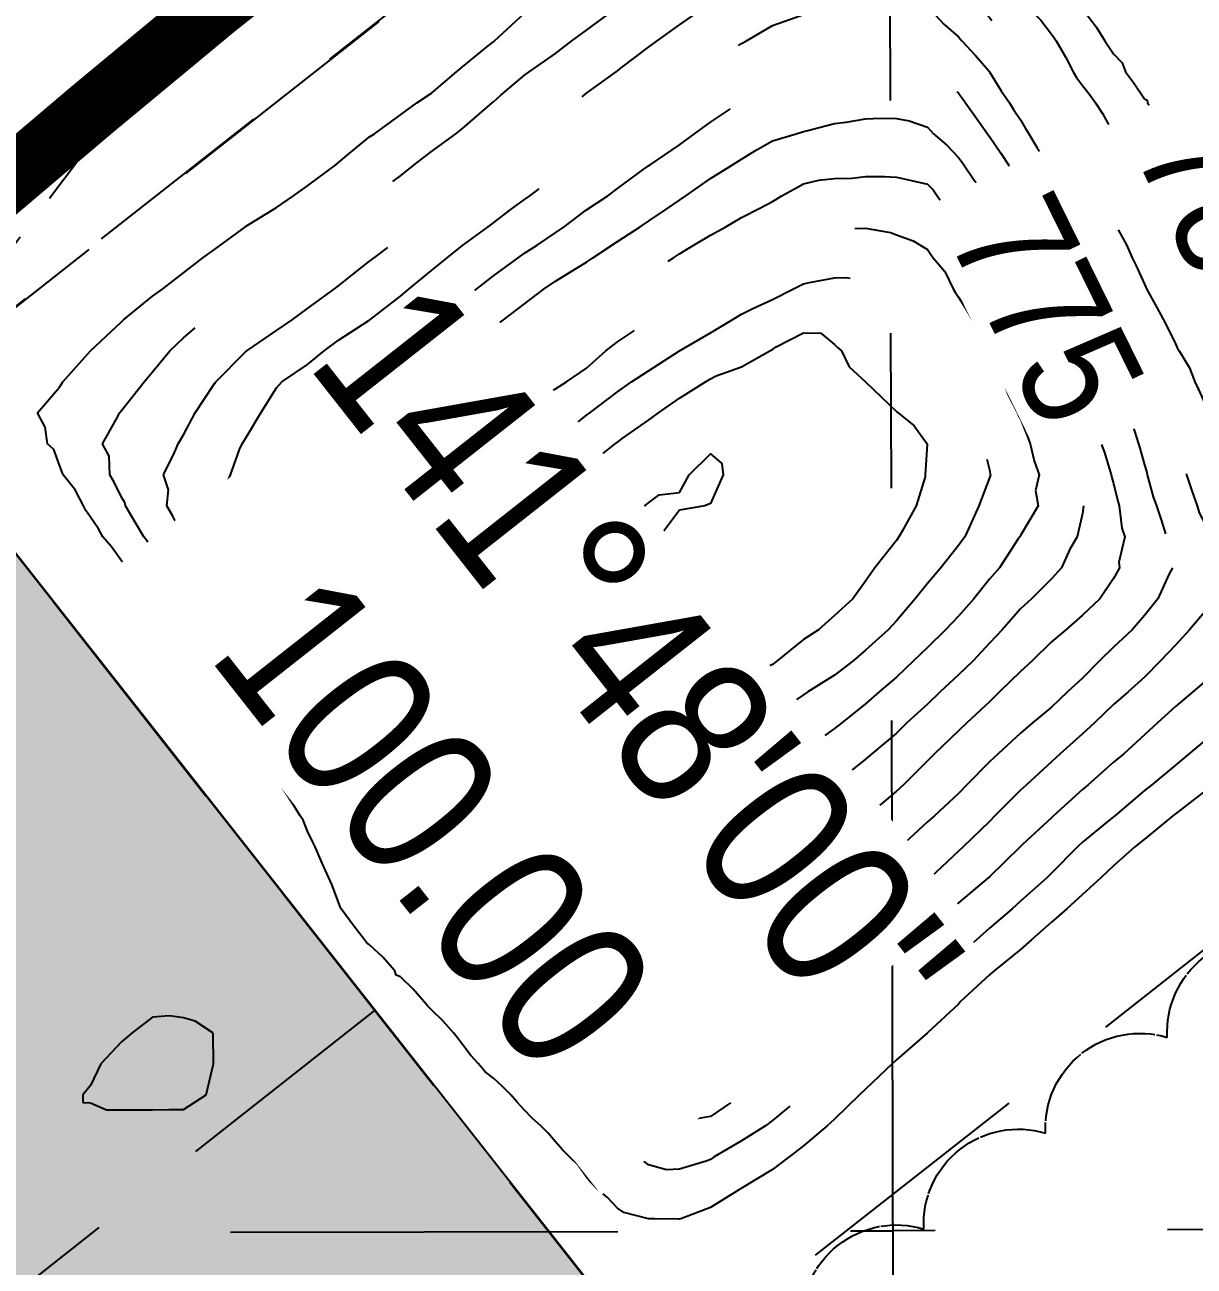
# Model space of a CAD drawing. Extents: x 508119 to 516015, y 6054829 to 6062261.
# Drawn here: x 510475.4 to 510550.8, y 6057551.2 to 6057631.2 of the extents above; entities that cross this region are included whole.
import ezdxf

# ---------------------------------------------------------------- set-up
doc = ezdxf.new("R2010")
doc.units = 0
doc.header["$LTSCALE"] = 5
for name, pattern in [('0', [1, 1, 0]), ('DASHED2', [9.525, 6.35, -3.175]), ('foc-ACCESSROAD', [3.75, 2.5, -1.25]), ('foc-LSD', [8, 5, -3]), ('foc-QUARTERLINE', [33, 25, -3, 2, -3]), ('foc-TIELINE', [1.875, 1.25, -0.625]), ('HIDDEN2', [4.7625, 3.175, -1.5875])]:
    doc.linetypes.add(name, pattern=pattern)
for name, color, linetype in [('AS-ROADS', 254, 'Continuous'), ('Contour_Line_Major', 7, 'Continuous'), ('F-AR', 190, 'foc-ACCESSROAD'), ('FEATURE_LABEL', 7, 'Continuous'), ('L-BD', 7, 'Continuous'), ('L-QSEC', 8, 'foc-QUARTERLINE'), ('L-SECQ', 8, 'foc-QUARTERLINE'), ('L-SECTION-LSD', 7, 'foc-LSD'), ('L-TIE', 7, 'foc-TIELINE'), ('P-PROPOSED', 10, 'Continuous'), ('P-PROPOSED-H', 21, 'Continuous'), ('T-BUSH', 110, '0'), ('T-EXISTING TFA', 220, 'HIDDEN2')]:
    doc.layers.add(name, color=color, linetype=linetype)
doc.styles.add('80L', font='ARIALN.TTF', dxfattribs={"height": 10})
doc.styles.get("Standard").update_dxf_attribs({"font": 'ARIALN.TTF'})

msp = doc.modelspace()

# ---------------------------------------------------------------- hatches: boundary and pattern name
at = {"layer": 'P-PROPOSED-H'}
h = msp.add_hatch(color=256, dxfattribs=at)
h.dxf.hatch_style = 1
h.paths.add_polyline_path([(510371.775, 6057404.776), (510309.966, 6057483.32), (510467.055, 6057606.939), (510528.864, 6057528.394)])

# ---------------------------------------------------------------- linework, layer by layer
at = {"layer": 'AS-ROADS', "const_width": 3.998, "flags": 128}
msp.add_lwpolyline([(510396.904, 6057561.295), (510412.102, 6057573.091), (510420.077, 6057579.8), (510428.297, 6057585.779), (510436.181, 6057591.982), (510445.461, 6057598.824), (510454.484, 6057605.622), (510463.239, 6057612.428), (510471.705, 6057618.99), (510479.705, 6057625.775), (510487.607, 6057632.328), (510496.5, 6057639.387), (510504.864, 6057646.143), (510513.621, 6057652.694), (510520.918, 6057660.024), (510529.482, 6057665.798), (510538.124, 6057672.098), (510546.41, 6057678.145), (510554.942, 6057684.33), (510563.584, 6057690.54)], dxfattribs=at)
at = {"layer": 'Contour_Line_Major', "flags": 128}
for points in [[(510551.598, 6057581.887), (510550.157, 6057580.775), (510549.598, 6057580.342), (510549.442, 6057580.216), (510547.598, 6057578.704), (510546.991, 6057578.216), (510545.598, 6057576.987), (510544.787, 6057576.216), (510543.598, 6057575.138), (510542.586, 6057574.216), (510541.598, 6057573.348), (510540.322, 6057572.216), (510539.598, 6057571.59), (510537.914, 6057570.216), (510537.598, 6057569.952), (510535.722, 6057568.216), (510535.598, 6057568.072), (510533.602, 6057566.216), (510533.598, 6057566.212), (510533.572, 6057566.19), (510531.598, 6057564.464), (510531.329, 6057564.216), (510529.598, 6057562.589), (510529.208, 6057562.216), (510527.598, 6057560.635), (510527.138, 6057560.216), (510525.598, 6057558.924), (510524.684, 6057558.216), (510523.598, 6057557.391), (510521.641, 6057556.216), (510521.598, 6057556.191), (510521.537, 6057556.155), (510519.598, 6057554.941), (510517.689, 6057554.216), (510517.598, 6057554.183), (510517.565, 6057554.183), (510515.997, 6057554.216), (510515.607, 6057554.225), (510515.598, 6057554.225), (510514.015, 6057554.633), (510513.598, 6057554.903), (510512.963, 6057555.581), (510512.236, 6057556.216), (510511.912, 6057556.53), (510511.598, 6057556.894), (510511.068, 6057557.686), (510510.514, 6057558.216), (510510.059, 6057558.676), (510509.598, 6057559.175), (510509.128, 6057559.745), (510508.646, 6057560.216), (510508.09, 6057560.707), (510507.598, 6057561.232), (510507.131, 6057561.749), (510506.715, 6057562.216), (510506.151, 6057562.768), (510505.598, 6057563.293), (510505.074, 6057563.692), (510504.626, 6057564.216), (510504.138, 6057564.756), (510503.598, 6057565.46), (510503.276, 6057565.894), (510503.025, 6057566.216), (510502.345, 6057566.963), (510501.598, 6057567.694), (510501.338, 6057567.956), (510501.137, 6057568.216), (510500.419, 6057569.037), (510499.598, 6057569.826), (510499.314, 6057569.932), (510499.228, 6057570.216), (510498.469, 6057571.087), (510497.598, 6057571.892), (510497.414, 6057572.032), (510497.284, 6057572.216), (510496.537, 6057573.155), (510495.77, 6057574.216), (510495.718, 6057574.335), (510495.598, 6057574.651), (510495.172, 6057575.79), (510494.985, 6057576.216), (510494.549, 6057577.167), (510494.095, 6057578.216), (510493.931, 6057578.549), (510493.598, 6057579.232), (510493.312, 6057579.929), (510493.121, 6057580.216), (510492.549, 6057581.167), (510491.857, 6057582.216), (510491.755, 6057582.373), (510491.598, 6057582.641), (510491.005, 6057583.622), (510490.622, 6057584.216), (510490.186, 6057584.804), (510489.598, 6057586.082), (510489.552, 6057586.169), (510489.522, 6057586.216), (510488.656, 6057587.274), (510488.029, 6057588.216), (510487.854, 6057588.472), (510487.598, 6057588.794), (510486.989, 6057589.607), (510486.471, 6057590.216), (510486.082, 6057590.7), (510485.598, 6057591.271), (510485.167, 6057591.785), (510484.818, 6057592.216), (510484.274, 6057592.891), (510483.598, 6057593.864), (510483.413, 6057594.031), (510483.364, 6057594.216), (510482.646, 6057595.263), (510481.903, 6057596.216), (510481.798, 6057596.415), (510481.598, 6057596.666), (510480.954, 6057597.572), (510480.401, 6057598.216), (510480.109, 6057598.726), (510479.598, 6057599.487), (510479.292, 6057599.91), (510479.143, 6057600.216), (510478.616, 6057601.234), (510477.84, 6057602.216), (510477.775, 6057602.393), (510477.598, 6057602.824), (510477.227, 6057603.844), (510476.815, 6057604.216), (510476.678, 6057605.296), (510476.187, 6057606.216), (510477.598, 6057607.874), (510477.821, 6057608.216), (510479.598, 6057610.216), (510481.598, 6057612.072), (510481.734, 6057612.216), (510483.598, 6057613.735), (510484.261, 6057614.216), (510485.598, 6057615.243), (510486.854, 6057616.216), (510487.598, 6057616.739), (510489.593, 6057618.216), (510489.598, 6057618.22), (510489.608, 6057618.226), (510491.598, 6057619.466), (510492.693, 6057620.216), (510493.598, 6057620.845), (510495.433, 6057622.216), (510495.598, 6057622.365), (510496.403, 6057623.021), (510497.598, 6057624.016), (510497.914, 6057624.216), (510499.598, 6057625.436), (510500.655, 6057626.216), (510501.598, 6057626.839), (510503.211, 6057628.216), (510503.598, 6057628.541), (510505.262, 6057629.879), (510505.598, 6057630.153), (510505.676, 6057630.216), (510507.598, 6057632)], [(510543.657, 6057632.216), (510544.492, 6057631.11), (510545.056, 6057630.216), (510545.266, 6057629.884), (510545.598, 6057629.373), (510546.168, 6057628.786), (510546.373, 6057628.216), (510546.902, 6057627.52), (510547.598, 6057626.475), (510547.767, 6057626.385), (510547.792, 6057626.216), (510548.545, 6057625.163), (510549.07, 6057624.216), (510549.244, 6057623.862), (510549.598, 6057623.176), (510550.015, 6057622.633), (510550.089, 6057622.216), (510550.595, 6057621.213), (510551.124, 6057620.216)], [(510546.34, 6057598.216), (510545.96, 6057596.577), (510545.991, 6057596.216), (510545.598, 6057595.517), (510544.732, 6057594.216), (510543.598, 6057593.156), (510542.527, 6057592.216), (510541.598, 6057591.445), (510540.354, 6057590.216), (510539.598, 6057589.523), (510538.251, 6057588.216), (510537.598, 6057587.575), (510536.144, 6057586.216), (510535.598, 6057585.695), (510534.062, 6057584.216), (510533.598, 6057583.758), (510532.053, 6057582.216), (510531.598, 6057581.804), (510529.707, 6057580.216), (510529.598, 6057580.109), (510528.556, 6057579.174), (510527.598, 6057578.312), (510527.498, 6057578.216), (510526.32, 6057576.938), (510525.654, 6057576.216), (510525.598, 6057576.17), (510524.701, 6057575.319), (510523.598, 6057574.287), (510523.497, 6057574.216), (510521.598, 6057572.829), (510520.685, 6057572.216), (510519.598, 6057571.415), (510518.347, 6057570.965), (510517.598, 6057570.621), (510516.311, 6057570.929), (510515.598, 6057571.018), (510514.595, 6057571.213), (510513.598, 6057571.485), (510513.24, 6057571.858), (510512.919, 6057572.216), (510512.372, 6057572.99), (510511.598, 6057573.851), (510511.463, 6057574.081), (510511.385, 6057574.216), (510510.725, 6057575.342), (510509.775, 6057576.216), (510509.691, 6057576.308), (510509.598, 6057576.418), (510508.847, 6057577.464), (510508.289, 6057578.216), (510507.992, 6057578.61), (510507.598, 6057579.033), (510507.053, 6057579.671), (510506.65, 6057580.216), (510506.201, 6057580.818), (510505.598, 6057581.459), (510505.273, 6057581.89), (510505.036, 6057582.216), (510504.445, 6057583.063), (510503.598, 6057584.216), (510502.705, 6057585.322), (510502.067, 6057586.216), (510501.863, 6057586.481), (510501.598, 6057586.864), (510501.002, 6057587.619), (510500.539, 6057588.216), (510500.141, 6057588.759), (510499.598, 6057589.479), (510499.285, 6057589.902), (510499.012, 6057590.216), (510498.489, 6057591.106), (510497.598, 6057591.955), (510497.493, 6057592.11), (510497.412, 6057592.216), (510496.843, 6057593.461), (510496.229, 6057594.216), (510495.957, 6057594.575), (510495.598, 6057595.221), (510495.271, 6057595.889), (510495.107, 6057596.216), (510494.892, 6057597.509), (510494.609, 6057598.216), (510495.598, 6057600.168), (510495.624, 6057600.216), (510495.636, 6057600.253), (510496.126, 6057602.216), (510496.908, 6057603.526), (510497.306, 6057604.216), (510497.598, 6057604.583), (510499.074, 6057606.216), (510499.598, 6057606.717), (510501.242, 6057608.216), (510501.598, 6057608.504), (510503.099, 6057609.716), (510503.598, 6057610.117), (510503.728, 6057610.216), (510505.598, 6057611.709), (510506.252, 6057612.216), (510507.598, 6057613.242), (510508.866, 6057614.216), (510509.598, 6057614.71), (510510.888, 6057615.506), (510511.598, 6057615.939), (510512.019, 6057616.216), (510513.598, 6057617.262), (510515.069, 6057618.216), (510515.598, 6057618.569), (510516.714, 6057619.332), (510517.598, 6057619.928), (510518.018, 6057620.216), (510519.598, 6057621.317), (510521.033, 6057622.216), (510521.598, 6057622.564), (510522.513, 6057623.131), (510523.598, 6057623.757), (510525.121, 6057624.216), (510525.598, 6057624.349), (510525.789, 6057624.407), (510527.598, 6057624.884), (510528.347, 6057624.964), (510529.598, 6057625.172), (510530.596, 6057625.214), (510531.598, 6057625.199), (510532.427, 6057625.045), (510533.598, 6057624.641), (510533.804, 6057624.421), (510533.998, 6057624.216), (510534.854, 6057623.471), (510535.598, 6057622.679), (510535.8, 6057622.418), (510535.954, 6057622.216), (510536.609, 6057621.227), (510537.438, 6057620.216), (510537.507, 6057620.125), (510537.598, 6057619.977), (510538.217, 6057618.835), (510538.577, 6057618.216), (510538.921, 6057617.539), (510539.471, 6057616.216), (510539.514, 6057616.132), (510539.598, 6057615.95), (510540.146, 6057614.764), (510540.42, 6057614.216), (510540.822, 6057613.44), (510541.31, 6057612.216), (510541.401, 6057612.019), (510541.598, 6057611.575), (510542.036, 6057610.654), (510542.256, 6057610.216), (510542.737, 6057609.355), (510543.223, 6057608.216), (510543.336, 6057607.954), (510543.598, 6057607.285), (510543.91, 6057606.528), (510544.057, 6057606.216), (510544.509, 6057605.127), (510544.815, 6057604.216), (510545.034, 6057603.652), (510545.458, 6057602.216), (510545.482, 6057602.099), (510545.598, 6057601.644), (510545.892, 6057600.51), (510545.966, 6057600.216), (510546.149, 6057598.766), (510546.34, 6057598.216)], [(510520.423, 6057602.216), (510519.598, 6057600.361), (510519.239, 6057600.216), (510517.598, 6057599.928), (510516.304, 6057598.216), (510515.598, 6057597.483), (510513.641, 6057596.216), (510513.598, 6057596.192), (510513.579, 6057596.197), (510513.513, 6057596.216), (510512.41, 6057597.028), (510512.265, 6057598.216), (510513.598, 6057599.044), (510515.376, 6057600.216), (510515.598, 6057600.409), (510516.297, 6057600.915), (510517.598, 6057601.079), (510518.237, 6057602.216), (510519.598, 6057603.561), (510520.326, 6057602.944), (510520.423, 6057602.216)]]:
    msp.add_lwpolyline(points, dxfattribs=at)
at = {"layer": 'F-AR'}
msp.add_lwpolyline([(509493.074, 6056840.549), (510632.871, 6057737.481), (510730.745, 6057814.742), (510805.053, 6057720.567), (510830.447, 6057720.64), (510734.054, 6057842.804), (510632.819, 6057762.877), (509480.108, 6056855.782)], dxfattribs=at)
at = {"layer": 'L-QSEC', "linetype": 'DASHED2', "flags": 128}
for points in [[(510558.298, 6057594.216), (510558.097, 6057592.715), (510558.054, 6057592.216), (510557.598, 6057590.915), (510557.277, 6057590.216), (510555.598, 6057588.3), (510555.509, 6057588.216), (510553.598, 6057586.693), (510552.984, 6057586.216), (510551.598, 6057585.153), (510549.598, 6057583.476), (510548.085, 6057582.216), (510547.598, 6057581.837), (510545.684, 6057580.216), (510545.598, 6057580.148), (510545.18, 6057579.797), (510543.598, 6057578.509), (510543.287, 6057578.216), (510541.598, 6057576.515), (510541.301, 6057576.216), (510539.598, 6057574.703), (510539.077, 6057574.216), (510537.598, 6057572.96), (510536.765, 6057572.216), (510535.598, 6057571.235), (510534.345, 6057570.216), (510533.598, 6057569.542), (510532.106, 6057568.216), (510531.598, 6057567.758), (510529.909, 6057566.216), (510527.743, 6057564.216), (510527.598, 6057564.077), (510525.734, 6057562.352), (510525.598, 6057562.227), (510525.587, 6057562.216), (510523.598, 6057560.554), (510523.15, 6057560.216), (510521.598, 6057559.238), (510519.848, 6057558.216), (510519.598, 6057558.038), (510519.318, 6057557.935), (510517.598, 6057557.413), (510516.767, 6057557.385), (510515.598, 6057557.695), (510515.31, 6057557.928), (510514.678, 6057558.216), (510513.89, 6057558.508), (510513.598, 6057558.731), (510512.894, 6057559.511), (510512.045, 6057560.216), (510511.771, 6057560.388), (510511.598, 6057560.569), (510510.773, 6057561.39), (510509.679, 6057562.216), (510509.633, 6057562.251), (510509.598, 6057562.287), (510508.691, 6057563.308), (510507.598, 6057564.146), (510507.563, 6057564.181), (510507.526, 6057564.216), (510506.663, 6057565.281), (510505.736, 6057566.216), (510505.667, 6057566.285), (510505.598, 6057566.372), (510504.812, 6057567.429), (510503.935, 6057568.216), (510503.769, 6057568.387), (510503.598, 6057568.55), (510502.823, 6057569.441), (510501.908, 6057570.216), (510501.766, 6057570.384), (510501.598, 6057570.56), (510500.901, 6057571.519), (510500.036, 6057572.216), (510499.821, 6057572.439), (510499.598, 6057572.672), (510498.937, 6057573.554), (510498.259, 6057574.216), (510497.985, 6057574.603), (510497.598, 6057575.338), (510497.33, 6057575.948), (510497.229, 6057576.216), (510496.758, 6057577.376), (510496.374, 6057578.216), (510496.122, 6057578.74), (510495.598, 6057579.765), (510495.449, 6057580.067), (510495.377, 6057580.216), (510494.749, 6057581.366), (510494.206, 6057582.216), (510493.969, 6057582.587), (510493.598, 6057583.123), (510493.166, 6057583.784), (510492.914, 6057584.216), (510492.399, 6057585.016), (510491.598, 6057586.104), (510491.551, 6057586.168), (510491.529, 6057586.216), (510490.826, 6057587.444), (510490.264, 6057588.216), (510490.023, 6057588.641), (510489.598, 6057589.221), (510489.195, 6057589.812), (510488.874, 6057590.216), (510488.332, 6057590.95), (510487.598, 6057591.796), (510487.411, 6057592.029), (510487.252, 6057592.216), (510486.562, 6057593.18), (510485.598, 6057594.216), (510484.868, 6057595.486), (510484.261, 6057596.216), (510484.002, 6057596.62), (510483.598, 6057597.311), (510483.286, 6057597.903), (510483.037, 6057598.216), (510482.499, 6057599.117), (510481.851, 6057600.216), (510481.806, 6057600.424), (510481.598, 6057600.765), (510481.13, 6057601.748), (510480.847, 6057602.216), (510480.803, 6057603.421), (510480.373, 6057604.216), (510481.365, 6057605.982), (510481.468, 6057606.216), (510481.598, 6057606.364), (510483.063, 6057608.216), (510483.598, 6057608.846), (510484.722, 6057610.216), (510485.598, 6057611.058), (510486.963, 6057612.216), (510487.598, 6057612.648), (510489.584, 6057614.216), (510489.598, 6057614.227), (510489.634, 6057614.252), (510491.598, 6057615.56), (510492.515, 6057616.216), (510493.598, 6057616.984), (510495.29, 6057618.216), (510495.598, 6057618.427), (510496.581, 6057619.199), (510497.598, 6057619.978), (510497.909, 6057620.216), (510499.598, 6057621.503), (510500.488, 6057622.216), (510501.598, 6057623.07), (510503.167, 6057624.216), (510503.598, 6057624.547), (510505.519, 6057626.216), (510505.598, 6057626.281), (510506.085, 6057626.702), (510507.598, 6057627.999), (510507.904, 6057628.216), (510509.598, 6057629.386), (510510.662, 6057630.216), (510511.598, 6057630.897), (510513.395, 6057632.216), (510513.598, 6057632.357), (510514.074, 6057632.692), (510515.598, 6057633.718), (510516.279, 6057634.216), (510517.598, 6057635.17), (510519.157, 6057636.216), (510519.598, 6057636.542), (510520.84, 6057637.458), (510521.598, 6057638.029), (510521.92, 6057638.216), (510523.598, 6057639.272), (510525.434, 6057640.051), (510525.598, 6057640.124), (510525.838, 6057640.216), (510527.598, 6057640.846), (510528.314, 6057640.932), (510529.598, 6057641.148), (510530.353, 6057640.97), (510531.598, 6057640.799), (510532.081, 6057640.698), (510532.824, 6057640.216), (510533.354, 6057639.971), (510533.598, 6057639.774), (510534.448, 6057639.065), (510535.186, 6057638.216), (510535.396, 6057638.014), (510535.598, 6057637.823), (510536.371, 6057636.989), (510536.955, 6057636.216), (510537.258, 6057635.875), (510537.598, 6057635.357), (510538.101, 6057634.719), (510538.612, 6057634.216), (510539.147, 6057633.765), (510539.598, 6057633.035), (510539.939, 6057632.556), (510540.232, 6057632.216), (510540.915, 6057631.533), (510541.598, 6057630.644), (510541.784, 6057630.402), (510541.897, 6057630.216), (510542.521, 6057629.139), (510543.007, 6057628.216), (510543.215, 6057627.833), (510543.598, 6057627.324), (510544.093, 6057626.71), (510544.434, 6057626.216), (510544.904, 6057625.522), (510545.598, 6057624.238), (510545.607, 6057624.224), (510545.612, 6057624.216), (510546.416, 6057623.034), (510546.76, 6057622.216), (510547.036, 6057621.654), (510547.514, 6057620.216), (510547.54, 6057620.158), (510547.598, 6057620.04), (510548.336, 6057618.954), (510548.659, 6057618.216), (510549.003, 6057617.621), (510549.523, 6057616.216), (510549.548, 6057616.166), (510549.598, 6057616.052), (510550.249, 6057614.867), (510550.405, 6057614.216), (510550.822, 6057613.44), (510551.486, 6057612.216), (510551.524, 6057612.141), (510551.598, 6057612.036), (510552.351, 6057610.968), (510552.672, 6057610.216), (510552.923, 6057609.541), (510553.598, 6057608.329), (510553.642, 6057608.26), (510553.665, 6057608.216), (510554.225, 6057606.842), (510554.4, 6057606.216), (510554.732, 6057605.349), (510555.197, 6057604.216), (510555.297, 6057603.915), (510555.598, 6057602.962), (510555.783, 6057602.401), (510555.84, 6057602.216), (510556.332, 6057600.95), (510556.597, 6057600.216), (510556.859, 6057599.477), (510557.304, 6057598.216), (510557.376, 6057597.994), (510557.598, 6057597.459), (510557.946, 6057596.564), (510558.067, 6057596.216), (510558.229, 6057594.847), (510558.298, 6057594.216)], [(510555.297, 6057594.216), (510555.078, 6057593.696), (510554.541, 6057592.216), (510553.598, 6057590.976), (510552.934, 6057590.216), (510551.598, 6057588.962), (510550.724, 6057588.216), (510549.598, 6057587.274), (510548.448, 6057586.216), (510547.598, 6057585.431), (510546.275, 6057584.216), (510545.598, 6057583.672), (510543.963, 6057582.216), (510543.598, 6057581.905), (510541.736, 6057580.216), (510541.598, 6057580.087), (510539.744, 6057578.362), (510539.598, 6057578.227), (510539.587, 6057578.216), (510537.598, 6057576.287), (510537.522, 6057576.216), (510535.598, 6057574.604), (510535.154, 6057574.216), (510533.598, 6057572.826), (510532.859, 6057572.216), (510531.598, 6057571.143), (510530.568, 6057570.216), (510529.598, 6057569.369), (510528.269, 6057568.216), (510527.598, 6057567.578), (510526.049, 6057566.216), (510525.598, 6057565.821), (510523.766, 6057564.216), (510523.598, 6057564.059), (510521.651, 6057562.216), (510521.598, 6057562.176), (510521.488, 6057562.106), (510519.598, 6057560.827), (510517.917, 6057560.534), (510517.598, 6057560.471), (510516.144, 6057560.761), (510515.598, 6057560.869), (510514.705, 6057561.323), (510513.598, 6057561.862), (510513.381, 6057561.999), (510513.174, 6057562.216), (510512.356, 6057562.973), (510511.598, 6057563.681), (510511.294, 6057563.912), (510510.997, 6057564.216), (510510.3, 6057564.918), (510509.598, 6057565.475), (510509.189, 6057565.807), (510508.846, 6057566.216), (510508.271, 6057566.889), (510507.598, 6057567.545), (510507.263, 6057567.881), (510506.999, 6057568.216), (510506.375, 6057568.993), (510505.598, 6057569.866), (510505.426, 6057570.044), (510505.246, 6057570.216), (510504.459, 6057571.077), (510503.598, 6057572.107), (510503.548, 6057572.166), (510503.501, 6057572.216), (510502.589, 6057573.207), (510501.598, 6057574.17), (510501.575, 6057574.193), (510501.554, 6057574.216), (510500.69, 6057575.308), (510499.994, 6057576.216), (510499.842, 6057576.46), (510499.598, 6057576.843), (510499.129, 6057577.746), (510498.891, 6057578.216), (510498.476, 6057579.093), (510497.752, 6057580.216), (510497.692, 6057580.31), (510497.598, 6057580.474), (510497.053, 6057581.671), (510496.704, 6057582.216), (510496.268, 6057582.886), (510495.598, 6057583.781), (510495.429, 6057584.047), (510495.312, 6057584.216), (510494.64, 6057585.258), (510493.908, 6057586.216), (510493.784, 6057586.401), (510493.598, 6057586.688), (510493.034, 6057587.652), (510492.614, 6057588.216), (510492.192, 6057588.81), (510491.598, 6057589.729), (510491.422, 6057590.04), (510491.293, 6057590.216), (510490.604, 6057591.222), (510489.817, 6057592.216), (510489.727, 6057592.345), (510489.598, 6057592.52), (510488.886, 6057593.504), (510488.332, 6057594.216), (510488.028, 6057594.645), (510487.598, 6057595.216), (510487.167, 6057595.785), (510486.877, 6057596.216), (510486.378, 6057596.996), (510485.598, 6057598.196), (510485.59, 6057598.208), (510485.586, 6057598.216), (510484.922, 6057599.539), (510484.518, 6057600.216), (510484.624, 6057601.241), (510484.311, 6057602.216), (510485.024, 6057603.641), (510485.252, 6057604.216), (510485.598, 6057604.795), (510486.349, 6057606.216), (510487.598, 6057608.102), (510487.678, 6057608.216), (510489.598, 6057610.136), (510489.695, 6057610.216), (510491.598, 6057611.524), (510492.62, 6057612.216), (510493.598, 6057612.94), (510495.34, 6057614.216), (510495.598, 6057614.402), (510496.469, 6057615.087), (510497.598, 6057615.984), (510497.902, 6057616.216), (510499.598, 6057617.501), (510500.56, 6057618.216), (510501.598, 6057618.97), (510503.258, 6057620.216), (510503.598, 6057620.497), (510505.557, 6057622.216), (510505.598, 6057622.253), (510505.753, 6057622.371), (510507.598, 6057623.775), (510508.175, 6057624.216), (510509.598, 6057625.249), (510510.843, 6057626.216), (510511.598, 6057626.83), (510513.513, 6057628.216), (510513.598, 6057628.275), (510513.846, 6057628.464), (510515.598, 6057629.807), (510516.162, 6057630.216), (510517.598, 6057631.243), (510519.009, 6057632.216), (510519.598, 6057632.637), (510520.69, 6057633.308), (510521.598, 6057633.866), (510522.202, 6057634.216), (510523.598, 6057635.027), (510524.99, 6057635.608), (510525.598, 6057635.835), (510526.696, 6057636.216), (510527.598, 6057636.532), (510528.017, 6057636.635), (510529.598, 6057637.006), (510530.493, 6057637.11), (510531.598, 6057637.312), (510532.21, 6057636.828), (510532.995, 6057636.216), (510533.311, 6057635.928), (510533.598, 6057635.782), (510534.433, 6057635.051), (510535.334, 6057634.216), (510535.482, 6057634.1), (510535.598, 6057633.979), (510536.386, 6057633.004), (510537.13, 6057632.216), (510537.356, 6057631.974), (510537.598, 6057631.707), (510538.286, 6057630.904), (510538.806, 6057630.216), (510539.155, 6057629.773), (510539.598, 6057629.038), (510539.961, 6057628.578), (510540.162, 6057628.216), (510540.777, 6057627.395), (510541.303, 6057626.216), (510541.411, 6057626.029), (510541.598, 6057625.735), (510542.296, 6057624.914), (510542.696, 6057624.216), (510543.078, 6057623.696), (510543.598, 6057622.842), (510543.859, 6057622.476), (510543.993, 6057622.216), (510544.563, 6057621.181), (510544.949, 6057620.216), (510545.169, 6057619.787), (510545.598, 6057618.617), (510545.722, 6057618.34), (510545.783, 6057618.216), (510546.435, 6057617.053), (510546.818, 6057616.216), (510547.073, 6057615.69), (510547.598, 6057614.51), (510547.696, 6057614.314), (510547.739, 6057614.216), (510548.398, 6057613.016), (510548.822, 6057612.216), (510549.095, 6057611.713), (510549.598, 6057610.651), (510549.744, 6057610.362), (510549.847, 6057610.216), (510550.505, 6057609.123), (510550.856, 6057608.216), (510551.092, 6057607.71), (510551.598, 6057606.567), (510551.714, 6057606.332), (510551.754, 6057606.216), (510552.085, 6057604.703), (510552.29, 6057604.216), (510552.663, 6057603.281), (510553.034, 6057602.216), (510553.197, 6057601.814), (510553.598, 6057600.621), (510553.7, 6057600.318), (510553.74, 6057600.216), (510554.303, 6057598.921), (510554.548, 6057598.216), (510554.793, 6057597.411), (510555.183, 6057596.216), (510555.142, 6057595.76), (510555.297, 6057594.216)], [(510552.472, 6057596.216), (510552.128, 6057594.746), (510552.075, 6057594.216), (510551.598, 6057593.511), (510550.51, 6057592.216), (510549.598, 6057591.231), (510548.641, 6057590.216), (510547.598, 6057589.154), (510546.544, 6057588.216), (510545.598, 6057587.385), (510544.388, 6057586.216), (510543.598, 6057585.507), (510542.169, 6057584.216), (510541.598, 6057583.688), (510539.984, 6057582.216), (510539.598, 6057581.877), (510537.955, 6057580.216), (510537.598, 6057579.856), (510535.907, 6057578.216), (510535.598, 6057577.93), (510533.771, 6057576.216), (510533.598, 6057576.065), (510531.598, 6057574.216), (510529.598, 6057572.565), (510529.203, 6057572.216), (510527.598, 6057570.905), (510526.776, 6057570.216), (510525.598, 6057569.218), (510524.462, 6057568.216), (510523.598, 6057567.437), (510522.239, 6057566.216), (510521.598, 6057565.57), (510520.052, 6057564.216), (510519.598, 6057563.876), (510519.144, 6057563.762), (510517.598, 6057563.251), (510516.81, 6057563.427), (510515.598, 6057563.641), (510515.224, 6057563.842), (510514.543, 6057564.216), (510513.986, 6057564.604), (510513.598, 6057564.798), (510512.904, 6057565.522), (510512.255, 6057566.216), (510511.93, 6057566.548), (510511.598, 6057566.771), (510510.75, 6057567.367), (510510.088, 6057568.216), (510509.858, 6057568.476), (510509.598, 6057568.77), (510508.855, 6057569.473), (510508.252, 6057570.216), (510507.983, 6057570.601), (510507.598, 6057571.124), (510507.131, 6057571.749), (510506.73, 6057572.216), (510506.224, 6057572.842), (510505.598, 6057573.754), (510505.4, 6057574.018), (510505.209, 6057574.216), (510504.391, 6057575.009), (510503.598, 6057576.032), (510503.511, 6057576.129), (510503.441, 6057576.216), (510502.653, 6057577.271), (510502.098, 6057578.216), (510501.906, 6057578.523), (510501.598, 6057579.04), (510501.135, 6057579.753), (510500.881, 6057580.216), (510500.35, 6057580.968), (510499.598, 6057582.153), (510499.574, 6057582.192), (510499.56, 6057582.216), (510498.715, 6057583.332), (510498.088, 6057584.216), (510497.598, 6057584.809), (510496.972, 6057585.59), (510496.545, 6057586.216), (510496.159, 6057586.776), (510495.598, 6057587.644), (510495.368, 6057587.986), (510495.22, 6057588.216), (510494.532, 6057589.15), (510493.787, 6057590.216), (510493.706, 6057590.324), (510493.598, 6057590.514), (510492.947, 6057591.565), (510492.444, 6057592.216), (510492.068, 6057592.685), (510491.598, 6057593.36), (510491.247, 6057593.865), (510490.987, 6057594.216), (510490.484, 6057595.102), (510489.598, 6057596.193), (510489.589, 6057596.207), (510489.582, 6057596.216), (510488.945, 6057597.562), (510488.403, 6057598.216), (510488.312, 6057598.93), (510487.762, 6057600.216), (510487.905, 6057600.523), (510488.635, 6057602.216), (510489.218, 6057603.836), (510489.396, 6057604.216), (510489.598, 6057604.56), (510490.594, 6057606.216), (510491.598, 6057607.817), (510491.955, 6057608.216), (510493.598, 6057609.333), (510494.672, 6057610.216), (510495.598, 6057610.905), (510497.55, 6057612.167), (510497.598, 6057612.199), (510497.622, 6057612.216), (510499.598, 6057613.739), (510500.159, 6057614.216), (510501.598, 6057615.4), (510502.613, 6057616.216), (510503.598, 6057617.008), (510505.251, 6057618.216), (510505.598, 6057618.467), (510506.656, 6057619.274), (510507.598, 6057619.973), (510507.942, 6057620.216), (510509.598, 6057621.422), (510510.561, 6057622.216), (510511.598, 6057623.025), (510513.254, 6057624.216), (510513.598, 6057624.48), (510514.713, 6057625.331), (510515.598, 6057626.005), (510515.91, 6057626.216), (510517.598, 6057627.341), (510518.827, 6057628.216), (510519.598, 6057628.759), (510521.08, 6057629.698), (510521.598, 6057630.03), (510521.936, 6057630.216), (510523.598, 6057631.192), (510525.121, 6057631.739), (510525.598, 6057631.91), (510527.094, 6057632.216), (510527.598, 6057632.32), (510527.732, 6057632.35), (510529.598, 6057632.662), (510530.116, 6057632.733), (510531.598, 6057632.846), (510531.984, 6057632.601), (510533.598, 6057632.397), (510533.7, 6057632.318), (510533.797, 6057632.216), (510534.655, 6057631.273), (510535.598, 6057630.464), (510535.718, 6057630.336), (510535.827, 6057630.216), (510536.673, 6057629.29), (510537.598, 6057628.219), (510537.6, 6057628.217), (510537.601, 6057628.216), (510538.361, 6057626.979), (510538.888, 6057626.216), (510539.156, 6057625.773), (510539.598, 6057625.117), (510539.929, 6057624.547), (510540.139, 6057624.216), (510540.685, 6057623.302), (510541.423, 6057622.216), (510541.49, 6057622.108), (510541.598, 6057621.937), (510542.265, 6057620.883), (510542.587, 6057620.216), (510542.914, 6057619.532), (510543.577, 6057618.216), (510543.583, 6057618.201), (510543.598, 6057618.162), (510544.114, 6057616.732), (510544.367, 6057616.216), (510544.745, 6057615.363), (510545.272, 6057614.216), (510545.374, 6057613.992), (510545.598, 6057613.477), (510545.992, 6057612.61), (510546.203, 6057612.216), (510546.669, 6057611.287), (510547.266, 6057610.216), (510547.379, 6057609.997), (510547.598, 6057609.486), (510547.976, 6057608.594), (510548.18, 6057608.216), (510548.651, 6057607.269), (510549.149, 6057606.216), (510549.266, 6057605.884), (510549.598, 6057604.957), (510549.789, 6057604.407), (510549.826, 6057604.216), (510550.139, 6057602.757), (510550.318, 6057602.216), (510550.631, 6057601.248), (510551, 6057600.216), (510551.137, 6057599.754), (510551.598, 6057598.879), (510551.814, 6057598.432), (510551.899, 6057598.216), (510552.272, 6057596.89), (510552.472, 6057596.216)], [(510549.418, 6057596.216), (510549.204, 6057595.822), (510548.466, 6057594.216), (510547.598, 6057593.143), (510546.82, 6057592.216), (510545.598, 6057591.097), (510544.695, 6057590.216), (510543.598, 6057589.103), (510542.641, 6057588.216), (510541.598, 6057587.22), (510540.383, 6057586.216), (510539.598, 6057585.546), (510538.157, 6057584.216), (510537.598, 6057583.698), (510536.141, 6057582.216), (510535.598, 6057581.66), (510534.051, 6057580.216), (510533.598, 6057579.824), (510531.871, 6057578.216), (510531.598, 6057577.959), (510529.648, 6057576.216), (510529.598, 6057576.173), (510529.184, 6057575.802), (510527.598, 6057574.372), (510527.414, 6057574.216), (510525.598, 6057572.748), (510524.966, 6057572.216), (510523.598, 6057571.044), (510522.7, 6057570.216), (510521.598, 6057569.132), (510520.305, 6057568.216), (510519.598, 6057567.682), (510518.51, 6057567.128), (510517.598, 6057566.697), (510516.418, 6057567.035), (510515.598, 6057567.092), (510514.855, 6057567.472), (510513.598, 6057568.007), (510513.495, 6057568.113), (510513.342, 6057568.216), (510512.381, 6057568.999), (510511.598, 6057569.603), (510511.057, 6057570.216), (510510.492, 6057571.11), (510509.734, 6057572.216), (510509.684, 6057572.301), (510509.598, 6057572.449), (510508.932, 6057573.55), (510508.349, 6057574.216), (510507.971, 6057574.589), (510507.598, 6057575.076), (510507.109, 6057575.727), (510506.658, 6057576.216), (510506.191, 6057576.809), (510505.598, 6057577.655), (510505.363, 6057577.981), (510505.211, 6057578.216), (510504.506, 6057579.123), (510503.95, 6057580.216), (510503.799, 6057580.416), (510503.598, 6057580.692), (510502.88, 6057581.498), (510502.467, 6057582.216), (510502.099, 6057582.717), (510501.598, 6057583.348), (510501.186, 6057583.804), (510500.899, 6057584.216), (510500.335, 6057584.953), (510499.598, 6057585.877), (510499.319, 6057586.216), (510498.549, 6057587.167), (510497.79, 6057588.216), (510497.709, 6057588.326), (510497.598, 6057588.453), (510496.842, 6057589.46), (510496.316, 6057590.216), (510496.025, 6057590.643), (510495.598, 6057591.202), (510495.163, 6057591.78), (510494.916, 6057592.216), (510494.435, 6057593.052), (510493.598, 6057594.189), (510493.586, 6057594.204), (510493.578, 6057594.216), (510492.908, 6057595.526), (510492.511, 6057596.216), (510492.273, 6057596.891), (510491.622, 6057598.216), (510491.633, 6057598.25), (510491.914, 6057600.216), (510492.109, 6057600.726), (510492.658, 6057602.216), (510493.108, 6057603.725), (510493.299, 6057604.216), (510493.598, 6057604.659), (510494.927, 6057606.216), (510495.598, 6057606.989), (510496.926, 6057608.216), (510497.598, 6057608.708), (510499.517, 6057610.216), (510499.598, 6057610.274), (510499.825, 6057610.443), (510501.598, 6057611.808), (510502.101, 6057612.216), (510503.598, 6057613.51), (510504.523, 6057614.216), (510505.598, 6057615.039), (510507.201, 6057616.216), (510507.598, 6057616.503), (510508.415, 6057617.032), (510510.163, 6057618.216), (510511.598, 6057619.309), (510512.975, 6057620.216), (510513.598, 6057620.692), (510515.331, 6057621.949), (510515.598, 6057622.147), (510515.7, 6057622.216), (510517.598, 6057623.509), (510518.578, 6057624.216), (510519.598, 6057624.952), (510521.468, 6057626.216), (510521.598, 6057626.305), (510521.786, 6057626.403), (510523.598, 6057627.349), (510525.232, 6057627.849), (510525.598, 6057627.974), (510526.846, 6057628.216), (510527.598, 6057628.371), (510527.765, 6057628.383), (510529.598, 6057628.761), (510530.28, 6057628.897), (510531.598, 6057628.996), (510532.261, 6057628.878), (510533.598, 6057628.605), (510533.796, 6057628.414), (510534.057, 6057628.216), (510534.901, 6057627.519), (510535.598, 6057626.83), (510535.862, 6057626.48), (510536.06, 6057626.216), (510536.693, 6057625.311), (510537.467, 6057624.216), (510537.524, 6057624.142), (510537.598, 6057624.045), (510538.342, 6057622.96), (510538.835, 6057622.216), (510539.139, 6057621.756), (510539.598, 6057621.066), (510539.927, 6057620.544), (510540.134, 6057620.216), (510540.646, 6057619.263), (510541.19, 6057618.216), (510541.307, 6057617.925), (510541.598, 6057617.184), (510541.86, 6057616.478), (510541.965, 6057616.216), (510542.487, 6057615.105), (510542.882, 6057614.216), (510543.086, 6057613.704), (510543.598, 6057612.618), (510543.724, 6057612.341), (510543.778, 6057612.216), (510544.36, 6057610.977), (510544.702, 6057610.216), (510544.971, 6057609.589), (510545.593, 6057608.216), (510545.595, 6057608.213), (510545.598, 6057608.205), (510546.248, 6057606.865), (510546.546, 6057606.216), (510546.824, 6057605.442), (510547.216, 6057604.216), (510547.311, 6057603.929), (510547.598, 6057602.845), (510547.746, 6057602.364), (510547.782, 6057602.216), (510548.175, 6057600.792), (510548.373, 6057600.216), (510548.683, 6057599.301), (510549.008, 6057598.216), (510549.041, 6057597.658), (510549.418, 6057596.216)], [(510543.678, 6057600.216), (510543.598, 6057599.716), (510543.265, 6057598.216), (510542.791, 6057597.408), (510542.24, 6057596.216), (510541.598, 6057595.497), (510540.312, 6057594.216), (510539.598, 6057593.573), (510538.419, 6057592.216), (510537.598, 6057591.349), (510536.556, 6057590.216), (510535.598, 6057589.301), (510534.413, 6057588.216), (510533.598, 6057587.426), (510532.277, 6057586.216), (510531.598, 6057585.548), (510530.012, 6057584.216), (510529.598, 6057583.868), (510527.761, 6057582.379), (510527.598, 6057582.245), (510527.56, 6057582.216), (510525.598, 6057580.579), (510525.191, 6057580.216), (510523.598, 6057578.76), (510522.949, 6057578.216), (510521.598, 6057577.03), (510520.206, 6057576.216), (510519.598, 6057575.864), (510518.97, 6057575.587), (510517.598, 6057575.024), (510516.526, 6057575.144), (510515.598, 6057575.264), (510514.972, 6057575.59), (510513.995, 6057576.216), (510513.749, 6057576.367), (510513.598, 6057576.453), (510512.731, 6057577.349), (510511.649, 6057578.216), (510511.623, 6057578.24), (510511.598, 6057578.257), (510510.691, 6057579.309), (510509.88, 6057580.216), (510509.748, 6057580.366), (510509.598, 6057580.535), (510508.84, 6057581.458), (510508.154, 6057582.216), (510507.856, 6057582.473), (510507.598, 6057582.737), (510506.868, 6057583.486), (510506.279, 6057584.216), (510505.963, 6057584.581), (510505.598, 6057585.059), (510505.117, 6057585.735), (510504.713, 6057586.216), (510504.212, 6057586.829), (510503.598, 6057587.539), (510503.304, 6057587.922), (510503.101, 6057588.216), (510502.542, 6057589.159), (510501.815, 6057590.216), (510501.746, 6057590.364), (510501.598, 6057590.557), (510500.922, 6057591.54), (510500.59, 6057592.216), (510500.227, 6057592.845), (510499.598, 6057593.378), (510499.122, 6057593.74), (510498.928, 6057594.216), (510498.673, 6057595.291), (510497.946, 6057596.216), (510497.928, 6057596.546), (510498.133, 6057598.216), (510498.489, 6057599.107), (510498.821, 6057600.216), (510499.598, 6057601.929), (510499.779, 6057602.216), (510500.518, 6057603.135), (510501.402, 6057604.216), (510501.598, 6057604.415), (510503.492, 6057606.216), (510503.598, 6057606.311), (510504.577, 6057607.195), (510505.598, 6057608.127), (510505.711, 6057608.216), (510507.598, 6057609.664), (510508.365, 6057610.216), (510509.598, 6057611.106), (510511.26, 6057612.216), (510511.598, 6057612.45), (510512.442, 6057613.06), (510513.598, 6057613.906), (510514.061, 6057614.216), (510515.598, 6057615.174), (510517.225, 6057616.216), (510517.598, 6057616.463), (510518.259, 6057616.876), (510519.598, 6057617.68), (510520.582, 6057618.216), (510521.598, 6057618.817), (510522.795, 6057619.413), (510523.598, 6057619.838), (510524.208, 6057620.216), (510525.598, 6057620.976), (510526.598, 6057621.216), (510527.598, 6057621.322), (510528.741, 6057621.358), (510529.598, 6057621.447), (510530.831, 6057621.449), (510531.598, 6057621.415), (510532.572, 6057621.189), (510533.598, 6057620.953), (510533.971, 6057620.588), (510534.22, 6057620.216), (510534.79, 6057619.407), (510535.598, 6057618.251), (510535.613, 6057618.231), (510535.623, 6057618.216), (510536.442, 6057617.059), (510536.854, 6057616.216), (510537.112, 6057615.729), (510537.598, 6057614.8), (510537.796, 6057614.414), (510537.888, 6057614.216), (510538.521, 6057613.138), (510538.955, 6057612.216), (510539.158, 6057611.776), (510539.598, 6057610.815), (510539.789, 6057610.406), (510539.873, 6057610.216), (510540.462, 6057609.079), (510540.9, 6057608.216), (510541.109, 6057607.727), (510541.598, 6057606.584), (510541.709, 6057606.327), (510541.752, 6057606.216), (510542.27, 6057604.888), (510542.522, 6057604.216), (510542.778, 6057603.395), (510543.245, 6057602.216), (510543.279, 6057601.897), (510543.598, 6057600.598), (510543.662, 6057600.28), (510543.678, 6057600.216)], [(510540.812, 6057602.216), (510540.572, 6057601.19), (510540.74, 6057600.216), (510539.598, 6057598.295), (510539.555, 6057598.216), (510539.464, 6057598.082), (510538.241, 6057596.216), (510537.598, 6057595.475), (510536.598, 6057594.216), (510535.598, 6057593.093), (510534.77, 6057592.216), (510533.598, 6057591.082), (510532.691, 6057590.216), (510531.598, 6057589.153), (510530.487, 6057588.216), (510529.598, 6057587.445), (510528.08, 6057586.216), (510527.598, 6057585.843), (510526.261, 6057584.878), (510525.598, 6057584.398), (510525.302, 6057584.216), (510523.598, 6057583.047), (510522.404, 6057582.216), (510521.598, 6057581.538), (510519.93, 6057580.548), (510519.598, 6057580.332), (510519.315, 6057580.216), (510517.598, 6057579.499), (510516.962, 6057579.579), (510515.598, 6057579.962), (510515.439, 6057580.057), (510515.166, 6057580.216), (510514.096, 6057580.714), (510513.598, 6057580.93), (510512.804, 6057581.422), (510511.791, 6057582.216), (510511.675, 6057582.293), (510511.598, 6057582.337), (510510.609, 6057583.227), (510509.598, 6057584.004), (510509.484, 6057584.102), (510509.373, 6057584.216), (510508.453, 6057585.07), (510507.598, 6057586.097), (510507.543, 6057586.161), (510507.501, 6057586.216), (510506.647, 6057587.265), (510505.872, 6057588.216), (510505.758, 6057588.376), (510505.598, 6057588.651), (510504.984, 6057589.602), (510504.533, 6057590.216), (510504.178, 6057590.796), (510503.598, 6057591.933), (510503.508, 6057592.126), (510503.439, 6057592.216), (510502.664, 6057593.282), (510501.982, 6057594.216), (510501.954, 6057594.572), (510501.598, 6057594.781), (510500.988, 6057595.605), (510500.834, 6057596.216), (510501.117, 6057597.735), (510501.094, 6057598.216), (510501.598, 6057599.122), (510502.316, 6057600.216), (510503.598, 6057601.669), (510503.99, 6057602.216), (510505.598, 6057604.19), (510505.622, 6057604.216), (510505.891, 6057604.508), (510507.435, 6057606.216), (510507.598, 6057606.347), (510508.039, 6057606.657), (510509.598, 6057607.761), (510510.304, 6057608.216), (510511.598, 6057609.094), (510512.846, 6057610.216), (510513.598, 6057610.786), (510515.328, 6057611.946), (510515.598, 6057612.108), (510515.774, 6057612.216), (510517.598, 6057613.215), (510519.285, 6057614.216), (510519.598, 6057614.406), (510520.038, 6057614.656), (510521.598, 6057615.576), (510522.768, 6057616.216), (510523.598, 6057616.655), (510524.359, 6057616.977), (510525.598, 6057617.531), (510527.436, 6057618.054), (510527.598, 6057618.084), (510529.598, 6057618.118), (510531.219, 6057617.836), (510531.598, 6057617.688), (510532.684, 6057617.302), (510533.598, 6057616.738), (510533.814, 6057616.432), (510533.968, 6057616.216), (510534.719, 6057615.337), (510535.271, 6057614.216), (510535.38, 6057613.998), (510535.598, 6057613.674), (510536.171, 6057612.789), (510536.517, 6057612.216), (510536.925, 6057611.542), (510537.549, 6057610.216), (510537.565, 6057610.182), (510537.598, 6057610.111), (510538.199, 6057608.817), (510538.527, 6057608.216), (510538.798, 6057607.416), (510539.413, 6057606.216), (510539.457, 6057606.075), (510539.598, 6057605.825), (510540.055, 6057604.673), (510540.237, 6057604.216), (510540.496, 6057603.114), (510540.812, 6057602.216)], [(510537.679, 6057602.216), (510537.598, 6057602.017), (510536.912, 6057600.216), (510536.354, 6057598.972), (510536.018, 6057598.216), (510535.598, 6057597.658), (510534.46, 6057596.216), (510533.598, 6057595.192), (510532.804, 6057594.216), (510531.598, 6057592.787), (510531.058, 6057592.216), (510529.598, 6057590.909), (510528.808, 6057590.216), (510527.598, 6057589.277), (510525.882, 6057588.216), (510525.598, 6057588.011), (510524.943, 6057587.561), (510523.598, 6057586.596), (510522.854, 6057586.216), (510521.598, 6057585.542), (510520.49, 6057585.108), (510519.598, 6057584.848), (510517.763, 6057584.216), (510517.598, 6057584.153), (510517.534, 6057584.152), (510515.598, 6057584.188), (510515.58, 6057584.198), (510515.454, 6057584.216), (510513.844, 6057584.461), (510513.598, 6057584.465), (510512.477, 6057585.095), (510511.598, 6057585.509), (510511.199, 6057585.817), (510510.655, 6057586.216), (510510.123, 6057586.741), (510509.598, 6057587.076), (510509.072, 6057587.689), (510508.648, 6057588.216), (510508.266, 6057588.884), (510507.598, 6057589.719), (510507.392, 6057590.01), (510507.272, 6057590.216), (510506.812, 6057591.43), (510506.329, 6057592.216), (510506.07, 6057592.688), (510505.598, 6057593.28), (510505.233, 6057593.851), (510504.987, 6057594.216), (510504.711, 6057595.329), (510504.657, 6057596.216), (510505.144, 6057597.762), (510505.017, 6057598.216), (510505.598, 6057599.693), (510505.765, 6057600.216), (510506.402, 6057601.019), (510507.347, 6057602.216), (510507.598, 6057602.501), (510509.332, 6057604.216), (510509.598, 6057604.434), (510510.726, 6057605.344), (510511.598, 6057606.059), (510511.808, 6057606.216), (510513.598, 6057607.567), (510514.502, 6057608.216), (510515.598, 6057608.923), (510517.598, 6057610.216), (510519.598, 6057611.372), (510520.992, 6057612.216), (510521.598, 6057612.583), (510522.328, 6057612.945), (510523.598, 6057613.523), (510524.964, 6057614.216), (510525.598, 6057614.534), (510525.995, 6057614.613), (510527.598, 6057614.926), (510528.322, 6057614.94), (510529.598, 6057614.784), (510530.003, 6057614.62), (510530.851, 6057614.216), (510531.319, 6057613.936), (510531.598, 6057613.78), (510532.594, 6057613.211), (510533.598, 6057612.606), (510533.729, 6057612.346), (510533.816, 6057612.216), (510534.324, 6057610.941), (510534.948, 6057610.216), (510535.143, 6057609.76), (510535.598, 6057609.352), (510535.97, 6057608.588), (510536.144, 6057608.216), (510536.354, 6057606.972), (510536.643, 6057606.216), (510536.87, 6057605.487), (510537.271, 6057604.216), (510537.264, 6057603.882), (510537.598, 6057602.53), (510537.657, 6057602.275), (510537.679, 6057602.216)], [(510533.577, 6057604.194), (510533.455, 6057602.216), (510533.457, 6057602.075), (510532.872, 6057600.216), (510531.961, 6057598.578), (510531.76, 6057598.216), (510531.598, 6057597.984), (510530.209, 6057596.216), (510529.598, 6057595.349), (510528.782, 6057594.216), (510527.598, 6057593.144), (510526.566, 6057592.216), (510525.598, 6057591.581), (510523.908, 6057590.216), (510523.598, 6057589.972), (510523.093, 6057589.711), (510521.598, 6057588.891), (510520.155, 6057588.773), (510519.598, 6057588.712), (510518.479, 6057589.096), (510517.598, 6057589.512), (510516.322, 6057588.216), (510515.598, 6057587.568), (510514.96, 6057587.578), (510513.598, 6057588.216), (510512.332, 6057588.95), (510511.598, 6057589.636), (510511.311, 6057589.928), (510510.97, 6057590.216), (510510.375, 6057590.993), (510509.598, 6057591.632), (510509.395, 6057592.012), (510509.307, 6057592.216), (510508.905, 6057593.523), (510508.432, 6057594.216), (510508.109, 6057594.726), (510507.679, 6057596.216), (510507.696, 6057596.313), (510508.037, 6057598.216), (510508.55, 6057599.168), (510509.11, 6057600.216), (510509.598, 6057600.835), (510510.993, 6057602.216), (510511.598, 6057602.746), (510513.458, 6057604.216), (510513.598, 6057604.322), (510513.978, 6057604.595), (510515.598, 6057605.74), (510516.244, 6057606.216), (510517.598, 6057607.151), (510519.283, 6057608.216), (510519.598, 6057608.4), (510519.979, 6057608.597), (510521.598, 6057609.175), (510523.421, 6057610.216), (510523.598, 6057610.298), (510523.841, 6057610.459), (510525.598, 6057611.379), (510526.721, 6057611.339), (510527.598, 6057610.616), (510527.804, 6057610.421), (510528.056, 6057610.216), (510528.559, 6057609.177), (510529.598, 6057608.216), (510530.617, 6057607.234), (510531.598, 6057606.305), (510531.647, 6057606.265), (510531.705, 6057606.216), (510532.745, 6057605.362), (510533.574, 6057604.216), (510533.577, 6057604.194)], [(510487.527, 6057564.216), (510487.509, 6057566.127), (510487.494, 6057566.216), (510486.347, 6057566.965), (510485.598, 6057567.171), (510484.701, 6057567.319), (510483.598, 6057567.214), (510482.286, 6057566.216), (510481.598, 6057565.638), (510480.269, 6057564.216), (510479.598, 6057562.821), (510479.109, 6057562.216), (510479.097, 6057561.715), (510479.598, 6057561.706), (510480.638, 6057561.255), (510481.598, 6057561.254), (510482.627, 6057561.245), (510483.598, 6057561.245), (510484.645, 6057561.263), (510485.598, 6057561.262), (510487.057, 6057562.216), (510487.514, 6057564.132), (510487.527, 6057564.216)]]:
    msp.add_lwpolyline(points, dxfattribs=at)
at = {"layer": 'L-SECQ'}
msp.add_line((510530.519, 6057916.352), (510532.295, 6057151.753), dxfattribs=at)
at = {"layer": 'L-SECTION-LSD', "flags": 128}
for points in [[(511334.091, 6057556.178), (510531.362, 6057553.448)], [(509728.631, 6057551.584), (510531.362, 6057553.448)]]:
    msp.add_lwpolyline(points, dxfattribs=at)
at = {"layer": 'L-TIE', "flags": 128}
msp.add_lwpolyline([(510514.652, 6057669.888), (510467.035, 6057606.923)], dxfattribs=at)
at = {"layer": 'P-PROPOSED'}
msp.add_lwpolyline([(510371.775, 6057404.776), (510309.966, 6057483.32), (510467.055, 6057606.939), (510528.864, 6057528.394)], close=True, dxfattribs=at)
at = {"layer": 'T-BUSH', "flags": 128}
msp.add_lwpolyline([(509690.607, 6056992.176, -0.520567), (509698.461, 6056998.357, -0.520567), (509706.316, 6057004.538, -0.520567), (509714.17, 6057010.719, -0.520567), (509722.025, 6057016.9, -0.520567), (509729.879, 6057023.081, -0.520567), (509737.734, 6057029.262, -0.520567), (509745.588, 6057035.443, -0.520567), (509753.443, 6057041.624, -0.520567), (509761.297, 6057047.804, -0.520567), (509769.152, 6057053.985, -0.520567), (509777.006, 6057060.166, -0.520567), (509784.861, 6057066.347, -0.520567), (509792.715, 6057072.528, -0.520567), (509800.57, 6057078.709, -0.520567), (509808.424, 6057084.89, -0.520567), (509816.279, 6057091.071, -0.520567), (509824.133, 6057097.251, -0.520567), (509831.988, 6057103.432, -0.520567), (509839.842, 6057109.613, -0.520567), (509847.697, 6057115.794, -0.520567), (509855.551, 6057121.975, -0.520567), (509863.406, 6057128.156, -0.520567), (509871.26, 6057134.337, -0.520567), (509879.115, 6057140.518, -0.520567), (509886.969, 6057146.698, -0.520567), (509894.824, 6057152.879, -0.520567), (509902.678, 6057159.06, -0.520567), (509910.533, 6057165.241, -0.520567), (509918.387, 6057171.422, -0.520567), (509926.242, 6057177.603, -0.520567), (509934.096, 6057183.784, -0.520567), (509941.951, 6057189.965, -0.520567), (509949.805, 6057196.145, -0.520567), (509957.66, 6057202.326, -0.520567), (509965.514, 6057208.507, -0.520567), (509973.369, 6057214.688, -0.520567), (509981.223, 6057220.869, -0.520567), (509989.078, 6057227.05, -0.520567), (509996.932, 6057233.231, -0.520567), (510004.787, 6057239.412, -0.520567), (510012.641, 6057245.593, -0.520567), (510020.496, 6057251.773, -0.520567), (510028.35, 6057257.954, -0.520567), (510036.205, 6057264.135, -0.520567), (510044.059, 6057270.316, -0.520567), (510051.914, 6057276.497, -0.520567), (510059.768, 6057282.678, -0.520567), (510067.623, 6057288.859, -0.520567), (510075.477, 6057295.04, -0.520567), (510083.331, 6057301.22, -0.520567), (510091.186, 6057307.401, -0.520567), (510099.04, 6057313.582, -0.520567), (510106.895, 6057319.763, -0.520567), (510114.749, 6057325.944, -0.520567), (510122.604, 6057332.125, -0.520567), (510130.458, 6057338.306, -0.520567), (510138.313, 6057344.487, -0.520567), (510146.167, 6057350.667, -0.520567), (510154.022, 6057356.848, -0.520567), (510161.876, 6057363.029, -0.520567), (510169.731, 6057369.21, -0.520567), (510177.585, 6057375.391, -0.520567), (510185.44, 6057381.572, -0.520567), (510193.294, 6057387.753, -0.520567), (510201.149, 6057393.934, -0.520567), (510209.003, 6057400.114, -0.520567), (510216.858, 6057406.295, -0.520567), (510224.712, 6057412.476, -0.520567), (510232.567, 6057418.657, -0.520567), (510240.421, 6057424.838, -0.520567), (510248.276, 6057431.019, -0.520567), (510256.13, 6057437.2, -0.520567), (510263.644, 6057440.531, -0.520567), (510269.816, 6057432.67, -0.520567), (510275.988, 6057424.809, -0.520567), (510282.16, 6057416.947, -0.520567), (510288.679, 6057411.968, -0.520567), (510296.541, 6057418.141, -0.520567), (510304.402, 6057424.313, -0.520567), (510312.263, 6057430.485, -0.520567), (510320.125, 6057436.657, -0.520567), (510327.986, 6057442.83, -0.520567), (510335.492, 6057446.035, -0.520567), (510341.673, 6057438.18, -0.520567), (510347.854, 6057430.326, -0.520567), (510354.034, 6057422.471, -0.520567), (510360.215, 6057414.617, -0.520567), (510366.396, 6057406.762, -0.520567), (510372.93, 6057401.869, -0.520567), (510380.785, 6057408.05, -0.520567), (510388.639, 6057414.231, -0.520567), (510396.494, 6057420.412, -0.520567), (510404.348, 6057426.593, -0.520567), (510412.203, 6057432.774, -0.520567), (510420.057, 6057438.954, -0.520567), (510427.911, 6057445.135, -0.520567), (510435.766, 6057451.316, -0.520567), (510443.62, 6057457.497, -0.520567), (510451.475, 6057463.678, -0.520567), (510459.329, 6057469.859, -0.520567), (510467.184, 6057476.04, -0.520567), (510475.038, 6057482.221, -0.520567), (510482.893, 6057488.402, -0.520567), (510490.747, 6057494.583, -0.520567), (510498.601, 6057500.764, -0.520567), (510506.456, 6057506.945, -0.520567), (510514.31, 6057513.126, -0.520567), (510522.165, 6057519.307, -0.520567), (510530.019, 6057525.488, -0.520567), (510529.299, 6057532.691, -0.520567), (510523.118, 6057540.545, -0.520567), (510525.513, 6057547.377, -0.520567), (510533.368, 6057553.557, -0.520567), (510541.222, 6057559.737, -0.520567), (510549.077, 6057565.918, -0.520567), (510556.932, 6057572.098, -0.520567), (510564.787, 6057578.278, -0.520567), (510572.642, 6057584.459, -0.520567), (510580.497, 6057590.639, -0.520567), (510588.352, 6057596.819, -0.520567), (510596.207, 6057602.999, -0.520567), (510595.369, 6057610.217, -0.520567), (510589.189, 6057618.072, -0.520567), (510583.008, 6057625.927, -0.520567), (510576.828, 6057633.782, -0.520567), (510570.648, 6057641.637, -0.520567), (510564.468, 6057649.492, -0.520567), (510558.287, 6057657.347, -0.520567), (510552.107, 6057665.202, -0.520567), (510554.54, 6057672.035, -0.520567), (510562.386, 6057678.226, -0.520567), (510570.233, 6057684.417, -0.520567), (510578.079, 6057690.609, -0.520567), (510585.925, 6057696.8, -0.520567), (510593.772, 6057702.991, -0.520567), (510601.618, 6057709.182, -0.520567), (510609.465, 6057715.373, -0.520567), (510617.311, 6057721.565, -0.520567), (510625.157, 6057727.756, -0.520567), (510633.004, 6057733.947, -0.520567), (510640.85, 6057740.138, -0.520567), (510648.696, 6057746.329, -0.520567), (510656.543, 6057752.521, -0.520567), (510664.389, 6057758.712, -0.520567), (510672.236, 6057764.903, -0.520567), (510680.082, 6057771.094, -0.520567), (510687.928, 6057777.285, -0.520567), (510695.775, 6057783.477, -0.520567), (510703.621, 6057789.668, -0.520567), (510711.467, 6057795.859, -0.520567), (510719.314, 6057802.05, -0.520567), (510727.16, 6057808.241, -0.520567), (510732.53, 6057812.479, -0.520567)], format="xyb", dxfattribs=at)
at = {"layer": 'T-EXISTING TFA'}
msp.add_lwpolyline([(510594.986, 6057605.854), (510516.477, 6057544.083), (510467.035, 6057606.923), (510545.544, 6057668.694)], close=True, dxfattribs=at)
at = {"layer": 'T-EXISTING TFA', "flags": 128}
msp.add_lwpolyline([(510467.035, 6057606.923), (510443.476, 6057588.374), (510474.378, 6057549.099), (510497.95, 6057567.659), (510467.035, 6057606.923)], close=True, dxfattribs=at)

# ---------------------------------------------------------------- next in the draw order: texts
at = {"layer": 'FEATURE_LABEL', "linetype": 'Continuous', "lineweight": -3, "insert": (510541.296, 6057612.863), "char_height": 7.5, "width": 16.83333, "attachment_point": 5, "rotation": 296.20057, "bg_fill": 3, "box_fill_scale": 1.127, "bg_fill_color": 256, "bg_fill_transparency": 0}
msp.add_mtext('775', dxfattribs=at)

# ---------------------------------------------------------------- next in the draw order: texts
at = {"layer": 'FEATURE_LABEL', "linetype": 'Continuous', "lineweight": -3, "insert": (510553.288, 6057618.244), "char_height": 7.5, "width": 16.83333, "attachment_point": 5, "rotation": 295.57799, "bg_fill": 3, "box_fill_scale": 1.127, "bg_fill_color": 256, "bg_fill_transparency": 0}
msp.add_mtext('780', dxfattribs=at)
at = {"layer": 'L-BD', "insert": (510518.857, 6057593.294), "char_height": 9.99484, "width": 48.18117, "attachment_point": 2, "rotation": 308.2113, "style": '80L', "bg_fill": 3, "box_fill_scale": 1.15, "bg_fill_color": 256, "bg_fill_true_color": 256, "bg_fill_transparency": 0}
msp.add_mtext("141°48'00'' 100.00", dxfattribs=at)

doc.saveas('drawing.dxf')
